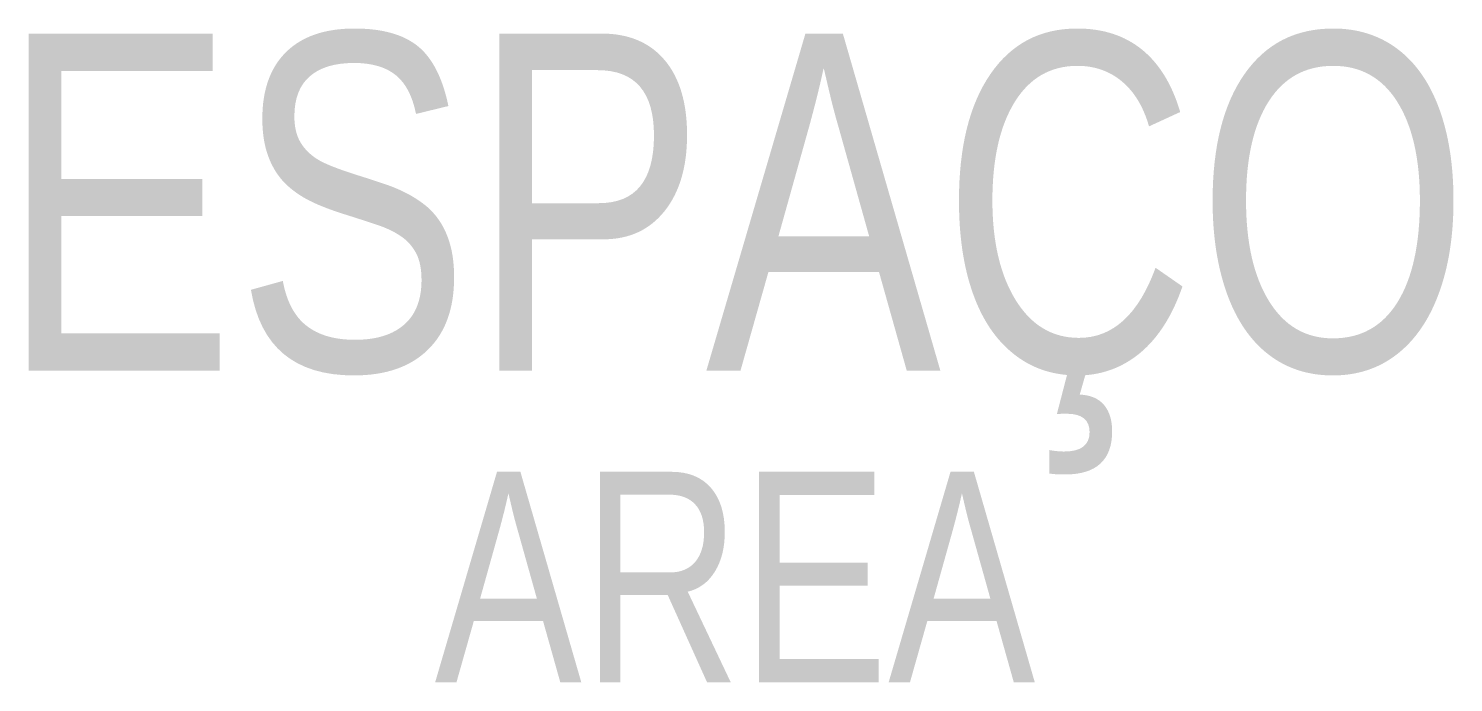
# Model space of a CAD drawing. Extents: x -6.7 to 6.8, y -2 to 4.2.
import ezdxf
from ezdxf.enums import TextEntityAlignment as Align

# ---------------------------------------------------------------- set-up
doc = ezdxf.new("R2010")
doc.units = 0
doc.layers.add('TigreCad', color=2, linetype='Continuous')
doc.styles.get("Standard").update_dxf_attribs({"font": 'arial.ttf', "width": 0.75})

msp = doc.modelspace()

# ---------------------------------------------------------------- texts
at = {"layer": 'TigreCad', "width": 0.75}
msp.add_attdef('ESPAÇO', text='Sala', height=3.2, dxfattribs=at).set_placement((0, 0), align=Align.BOTTOM_CENTER)
msp.add_attdef('AREA', text='Área = 10,00 m²', height=2, dxfattribs=at).set_placement((0, 0), align=Align.TOP_CENTER)

doc.saveas('drawing.dxf')
